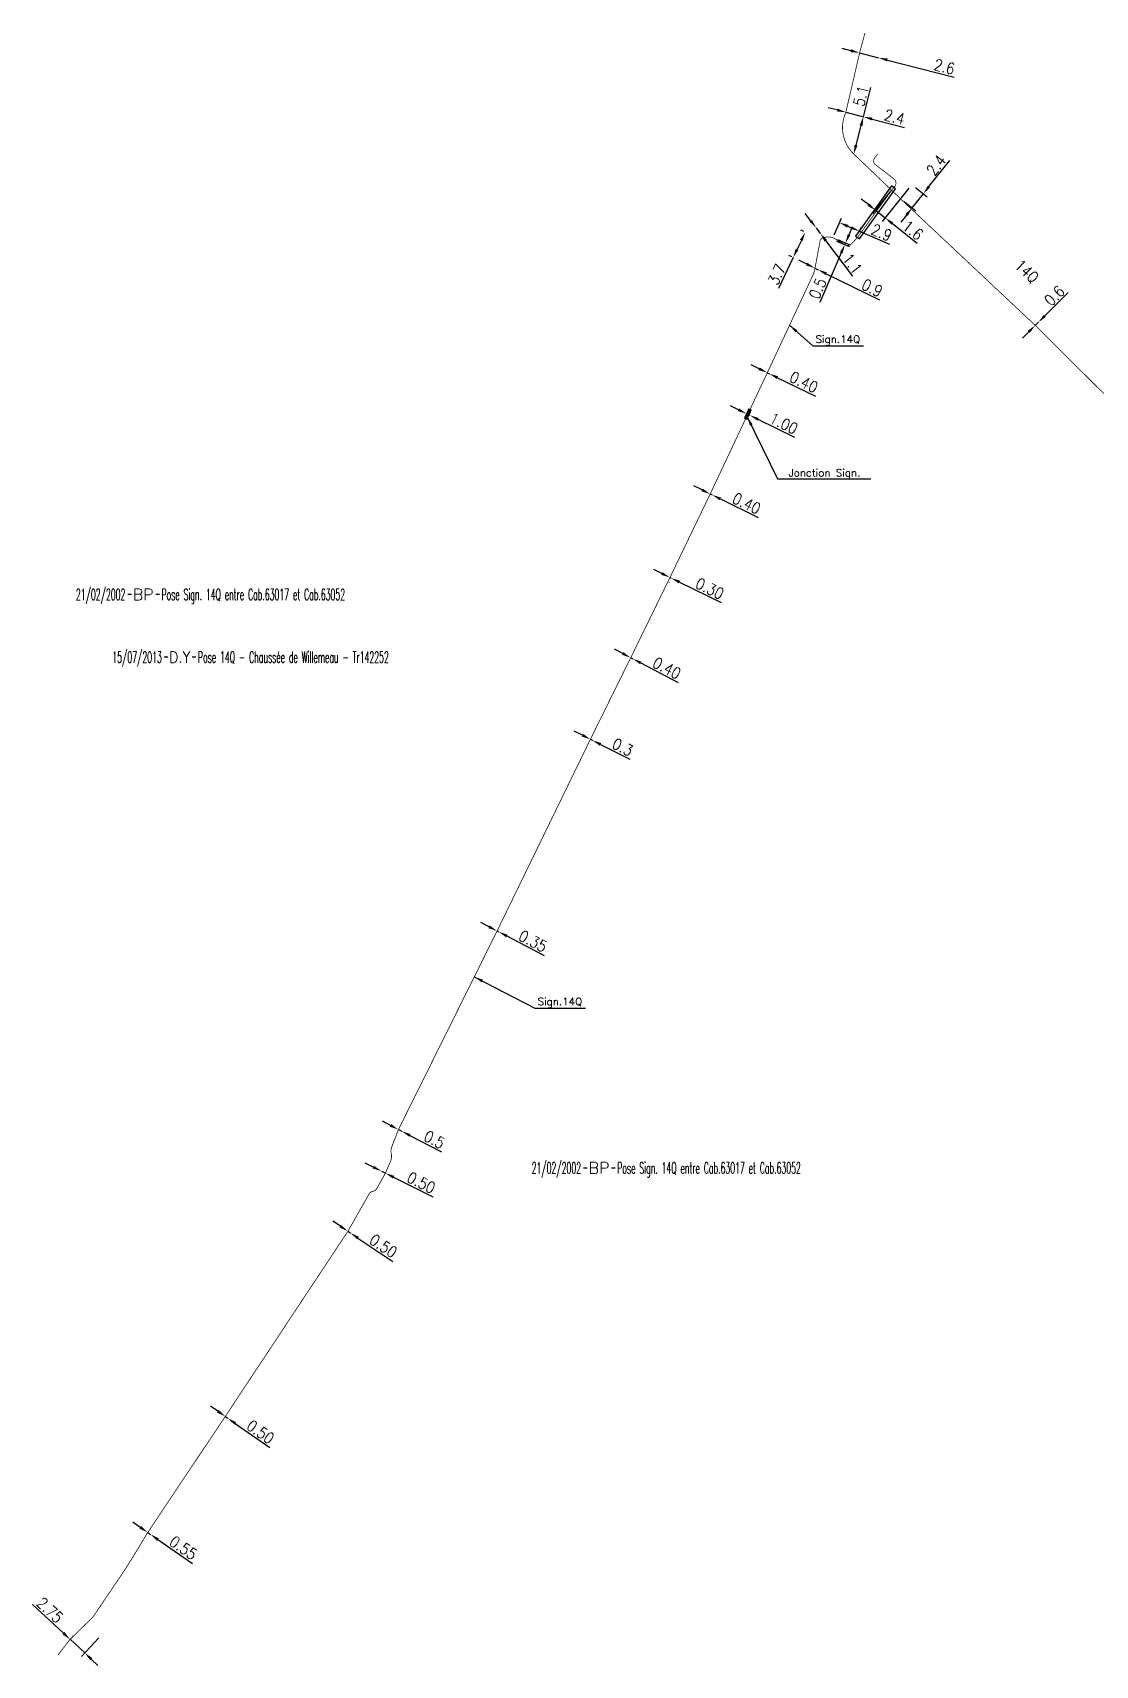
# Model space of a CAD drawing. Header units: millimetres. Extents: x 79997 to 81000, y 143376 to 144000.
# Drawn here: x 79996.6 to 80137.5, y 143376.2 to 143592.6 of the extents above; entities that cross this region are included whole.
import ezdxf
from ezdxf.enums import TextEntityAlignment as Align

# ---------------------------------------------------------------- set-up
doc = ezdxf.new("R2010")
doc.units = ezdxf.units.MM
doc.header["$PDMODE"] = 34
doc.linetypes.add('S_SIGNAL', pattern=[10, 4, -1.5, 0, -1.5, 0, -1.5, 0, -1.5])
doc.linetypes.add('S_ST', pattern=[14, 8, -1.5, 0, -1.5, 0, -1.5, 0, -1.5])
doc.layers.get('0').update_dxf_attribs({"linetype": 'CONTINUOUS'})
doc.layers.get('DEFPOINTS').update_dxf_attribs({"linetype": 'CONTINUOUS'})
doc.layers.add('S_100', color=5, linetype='S_SIGNAL')
doc.layers.add('S_400', color=7, linetype='CONTINUOUS')
doc.styles.get("Standard").update_dxf_attribs({"font": 'romans.shx', "width": 0.85})
doc.dimstyles.get("Standard").update_dxf_attribs({"dimtxt": 1.5, "dimasz": 1.2, "dimexe": 0.625, "dimexo": 0.625, "dimgap": 0.25, "dimtad": 1, "dimdec": 1, "dimzin": 0, "dimdsep": 46, "dimtxsty": 'Standard', "dimcen": -0.5, "dimadec": 0, "dimazin": 0, "dimtfac": 1, "dimtdec": 1, "dimtmove": 0, "dimatfit": 3, "dimfxl": 0, "dimtolj": 1, "dimtzin": 0, "dimarcsym": 0})

# ---------------------------------------------------------------- blocks, each defined once
blk = doc.blocks.new('GIS_MODF')
at = {"color": 0, "linetype": 'Continuous', "flags": 128}
for points in [[(-2.18, -0.01), (-1.68, -0.01)], [(1.52, -0.01), (2.02, -0.01)]]:
    blk.add_lwpolyline(points, dxfattribs=at)
at = {"color": 0, "linetype": 'Continuous', "width": 0.5}
blk.add_attdef('DATE', text='', height=1.5, dxfattribs=at).set_placement((-2.5, -0.8), align=Align.RIGHT)
at = {"color": 0, "linetype": 'Continuous', "width": 1.771291}
blk.add_attdef('USER', text='', height=1.5, dxfattribs=at).set_placement((-1.51, -0.8), (1.28, -0.8), align=Align.FIT)
at = {"color": 0, "linetype": 'Continuous', "width": 0.5}
blk.add_attdef('DESC', (2.29, -0.8), '', height=1.5, dxfattribs=at)
blk = doc.blocks.new('*D15')
at = {"layer": 'DEFPOINTS', "color": 0, "linetype": 'Continuous', "transparency": 16777216}
for p in [(80091.25, 143542.07), (80091.69, 143541.86), (80091.69, 143541.86)]:
    blk.add_point(p, dxfattribs=at)
at = {"layer": 'S_100', "color": 0, "linetype": 'Continuous', "lineweight": -2, "transparency": 16777216}
for p, q in [((80090.17, 143542.6), (80089.1, 143543.13)), ((80091.25, 143542.07), (80091.69, 143541.86)), ((80092.76, 143541.33), (80097.62, 143538.96))]:
    blk.add_line(p, q, dxfattribs=at)
at = {"layer": 'S_100', "color": 0, "linetype": 'Continuous', "transparency": 16777216}
for points in [[(80090.26, 143542.78), (80090.09, 143542.42), (80091.25, 143542.07)], [(80092.85, 143541.51), (80092.68, 143541.15), (80091.69, 143541.86)]]:
    blk.add_solid(points, dxfattribs=at)
at = {"layer": 'S_100', "color": 0, "linetype": 'Continuous', "transparency": 16777216, "insert": (80096.17, 143540.78), "char_height": 1.5, "attachment_point": 5, "rotation": 333.9266}
blk.add_mtext('\\A1;1.00', dxfattribs=at)
blk = doc.blocks.new('J')
at = {"color": 0}
blk.add_solid([(-1.5, 0.5), (1.5, 0.5), (-1.5, -0.5), (1.5, -0.5)], dxfattribs=at)
blk = doc.blocks.new('*D16')
at = {"layer": 'DEFPOINTS', "color": 0, "linetype": 'Continuous', "transparency": 16777216}
for p in [(80058.18, 143473.52), (80058.41, 143473.4), (80058.41, 143473.4)]:
    blk.add_point(p, dxfattribs=at)
at = {"layer": 'S_100', "color": 0, "linetype": 'Continuous', "lineweight": -2, "transparency": 16777216}
for p, q in [((80057.12, 143474.07), (80056.05, 143474.62)), ((80058.18, 143473.52), (80058.41, 143473.4)), ((80059.47, 143472.85), (80064.43, 143470.27))]:
    blk.add_line(p, q, dxfattribs=at)
at = {"layer": 'S_100', "color": 0, "linetype": 'Continuous', "transparency": 16777216}
for points in [[(80057.21, 143474.25), (80057.03, 143473.89), (80058.18, 143473.52)], [(80059.56, 143473.03), (80059.38, 143472.67), (80058.41, 143473.4)]]:
    blk.add_solid(points, dxfattribs=at)
at = {"layer": 'S_100', "color": 0, "linetype": 'Continuous', "transparency": 16777216, "insert": (80062.94, 143472.17), "char_height": 1.5, "attachment_point": 5, "rotation": 332.5487}
blk.add_mtext('\\A1;0.35', dxfattribs=at)
blk = doc.blocks.new('*D17')
at = {"layer": 'DEFPOINTS', "color": 0, "linetype": 'Continuous', "transparency": 16777216}
for p in [(80001.54, 143379.58), (80001.59, 143379.63), (80005.81, 143380.26)]:
    blk.add_point(p, dxfattribs=at)
at = {"layer": 'S_100', "color": 0, "linetype": 'Continuous', "lineweight": -2, "transparency": 16777216}
for p, q in [((80000.72, 143380.45), (79996.63, 143384.26)), ((80003.53, 143377.82), (80001.59, 143379.63)), ((80001.97, 143380.03), (80002.02, 143380.09)), ((80005.39, 143379.81), (80003.11, 143377.36)), ((80004.41, 143377), (80005.29, 143376.18))]:
    blk.add_line(p, q, dxfattribs=at)
at = {"layer": 'S_100', "color": 0, "linetype": 'Continuous', "transparency": 16777216}
for points in [[(80000.85, 143380.6), (80000.58, 143380.3), (80001.59, 143379.63)], [(80004.55, 143377.15), (80004.27, 143376.85), (80003.53, 143377.82)]]:
    blk.add_solid(points, dxfattribs=at)
at = {"layer": 'S_100', "color": 0, "linetype": 'Continuous', "transparency": 16777216, "insert": (79998.92, 143383.5), "char_height": 1.5, "attachment_point": 5, "rotation": 316.9418}
blk.add_mtext('\\A1;2.75', dxfattribs=at)
blk = doc.blocks.new('*D18')
at = {"layer": 'DEFPOINTS', "color": 0, "linetype": 'Continuous', "transparency": 16777216}
for p in [(80011.88, 143393.78), (80012.25, 143393.54), (80012.25, 143393.53)]:
    blk.add_point(p, dxfattribs=at)
at = {"layer": 'S_100', "color": 0, "linetype": 'Continuous', "lineweight": -2, "transparency": 16777216}
for p, q in [((80010.89, 143394.47), (80009.91, 143395.15)), ((80012.23, 143394.3), (80012.24, 143394.31)), ((80011.88, 143393.79), (80012.25, 143393.54)), ((80012.6, 143394.04), (80012.61, 143394.05)), ((80013.24, 143392.85), (80017.84, 143389.68))]:
    blk.add_line(p, q, dxfattribs=at)
at = {"layer": 'S_100', "color": 0, "linetype": 'Continuous', "transparency": 16777216}
for points in [[(80011.01, 143394.64), (80010.78, 143394.31), (80011.88, 143393.79)], [(80013.35, 143393.02), (80013.13, 143392.69), (80012.25, 143393.54)]]:
    blk.add_solid(points, dxfattribs=at)
at = {"layer": 'S_100', "color": 0, "linetype": 'Continuous', "transparency": 16777216, "insert": (80016.6, 143391.75), "char_height": 1.5, "attachment_point": 5, "rotation": 325.4093}
blk.add_mtext('\\A1;0.55', dxfattribs=at)
blk = doc.blocks.new('*D19')
at = {"layer": 'DEFPOINTS', "color": 0, "linetype": 'Continuous', "transparency": 16777216}
for p in [(80022.16, 143409.17), (80022.49, 143408.94), (80022.49, 143408.94)]:
    blk.add_point(p, dxfattribs=at)
at = {"layer": 'S_100', "color": 0, "linetype": 'Continuous', "lineweight": -2, "transparency": 16777216}
for p, q in [((80021.18, 143409.85), (80020.2, 143410.54)), ((80022.16, 143409.17), (80022.49, 143408.94)), ((80023.47, 143408.25), (80028.05, 143405.05))]:
    blk.add_line(p, q, dxfattribs=at)
at = {"layer": 'S_100', "color": 0, "linetype": 'Continuous', "transparency": 16777216}
for points in [[(80021.29, 143410.02), (80021.06, 143409.69), (80022.16, 143409.17)], [(80023.59, 143408.41), (80023.36, 143408.09), (80022.49, 143408.94)]]:
    blk.add_solid(points, dxfattribs=at)
at = {"layer": 'S_100', "color": 0, "linetype": 'Continuous', "transparency": 16777216, "insert": (80026.83, 143407.12), "char_height": 1.5, "attachment_point": 5, "rotation": 325.0208}
blk.add_mtext('\\A1;0.50', dxfattribs=at)
blk = doc.blocks.new('*D20')
at = {"layer": 'DEFPOINTS', "color": 0, "linetype": 'Continuous', "transparency": 16777216}
for p in [(80038.42, 143433.71), (80038.75, 143433.49), (80038.75, 143433.49)]:
    blk.add_point(p, dxfattribs=at)
at = {"layer": 'S_100', "color": 0, "linetype": 'Continuous', "lineweight": -2, "transparency": 16777216}
for p, q in [((80037.42, 143434.38), (80036.42, 143435.04)), ((80038.42, 143433.71), (80038.75, 143433.49)), ((80038.4, 143432.97), (80038.4, 143432.97)), ((80039.75, 143432.82), (80044.39, 143429.72))]:
    blk.add_line(p, q, dxfattribs=at)
at = {"layer": 'S_100', "color": 0, "linetype": 'Continuous', "transparency": 16777216}
for points in [[(80037.53, 143434.54), (80037.31, 143434.21), (80038.42, 143433.71)], [(80039.86, 143432.99), (80039.64, 143432.65), (80038.75, 143433.49)]]:
    blk.add_solid(points, dxfattribs=at)
at = {"layer": 'S_100', "color": 0, "linetype": 'Continuous', "transparency": 16777216, "insert": (80043.12, 143431.77), "char_height": 1.5, "attachment_point": 5, "rotation": 326.2703}
blk.add_mtext('\\A1;0.50', dxfattribs=at)
blk = doc.blocks.new('*D21')
at = {"layer": 'DEFPOINTS', "color": 0, "linetype": 'Continuous', "transparency": 16777216}
for p in [(80042.85, 143441.69), (80042.85, 143441.69), (80043.39, 143441.42)]:
    blk.add_point(p, dxfattribs=at)
at = {"layer": 'S_100', "color": 0, "linetype": 'Continuous', "lineweight": -2, "transparency": 16777216}
for p, q in [((80041.78, 143442.22), (80040.7, 143442.76)), ((80042.85, 143441.69), (80043.39, 143441.42)), ((80044.46, 143440.88), (80049.66, 143438.29))]:
    blk.add_line(p, q, dxfattribs=at)
at = {"layer": 'S_100', "color": 0, "linetype": 'Continuous', "transparency": 16777216}
for points in [[(80041.87, 143442.4), (80041.69, 143442.04), (80042.85, 143441.69)], [(80044.55, 143441.06), (80044.37, 143440.7), (80043.39, 143441.42)]]:
    blk.add_solid(points, dxfattribs=at)
at = {"layer": 'S_100', "color": 0, "linetype": 'Continuous', "transparency": 16777216, "insert": (80048.14, 143440.16), "char_height": 1.5, "attachment_point": 5, "rotation": 333.4928}
blk.add_mtext('\\A1;0.50', dxfattribs=at)
blk = doc.blocks.new('*D22')
at = {"layer": 'DEFPOINTS', "color": 0, "linetype": 'Continuous', "transparency": 16777216}
for p in [(80045.12, 143447.19), (80045.56, 143446.97), (80045.56, 143446.97)]:
    blk.add_point(p, dxfattribs=at)
at = {"layer": 'S_100', "color": 0, "linetype": 'Continuous', "lineweight": -2, "transparency": 16777216}
for p, q in [((80044.06, 143447.75), (80042.99, 143448.3)), ((80045.12, 143447.19), (80045.56, 143446.97)), ((80046.63, 143446.41), (80050.82, 143444.24))]:
    blk.add_line(p, q, dxfattribs=at)
at = {"layer": 'S_100', "color": 0, "linetype": 'Continuous', "transparency": 16777216}
for points in [[(80044.15, 143447.92), (80043.97, 143447.57), (80045.12, 143447.19)], [(80046.72, 143446.59), (80046.54, 143446.24), (80045.56, 143446.97)]]:
    blk.add_solid(points, dxfattribs=at)
at = {"layer": 'S_100', "color": 0, "linetype": 'Continuous', "transparency": 16777216, "insert": (80049.87, 143445.86), "char_height": 1.5, "attachment_point": 5, "rotation": 332.5761}
blk.add_mtext('\\A1;0.5', dxfattribs=at)
blk = doc.blocks.new('*D23')
at = {"layer": 'DEFPOINTS', "color": 0, "linetype": 'Continuous', "transparency": 16777216}
for p in [(80070.56, 143498.92), (80070.82, 143498.79), (80070.82, 143498.79)]:
    blk.add_point(p, dxfattribs=at)
at = {"layer": 'S_100', "color": 0, "linetype": 'Continuous', "lineweight": -2, "transparency": 16777216}
for p, q in [((80069.49, 143499.46), (80068.42, 143500.01)), ((80070.28, 143498.36), (80070.28, 143498.36)), ((80070.54, 143498.23), (80070.54, 143498.23)), ((80070.56, 143498.92), (80070.82, 143498.79)), ((80071.89, 143498.24), (80075.79, 143496.27))]:
    blk.add_line(p, q, dxfattribs=at)
at = {"layer": 'S_100', "color": 0, "linetype": 'Continuous', "transparency": 16777216}
for points in [[(80069.58, 143499.64), (80069.4, 143499.28), (80070.56, 143498.92)], [(80071.99, 143498.42), (80071.8, 143498.06), (80070.82, 143498.79)]]:
    blk.add_solid(points, dxfattribs=at)
at = {"layer": 'S_100', "color": 0, "linetype": 'Continuous', "transparency": 16777216, "insert": (80074.83, 143497.88), "char_height": 1.5, "attachment_point": 5, "rotation": 333.1226}
blk.add_mtext('\\A1;0.3', dxfattribs=at)
blk = doc.blocks.new('*D24')
at = {"layer": 'DEFPOINTS', "color": 0, "linetype": 'Continuous', "transparency": 16777216}
for p in [(80075.89, 143509.74), (80076.16, 143509.6), (80076.16, 143509.6)]:
    blk.add_point(p, dxfattribs=at)
at = {"layer": 'S_100', "color": 0, "linetype": 'Continuous', "lineweight": -2, "transparency": 16777216}
for p, q in [((80074.83, 143510.3), (80073.76, 143510.85)), ((80075.89, 143509.74), (80076.16, 143509.6)), ((80077.22, 143509.04), (80082.17, 143506.45))]:
    blk.add_line(p, q, dxfattribs=at)
at = {"layer": 'S_100', "color": 0, "linetype": 'Continuous', "transparency": 16777216}
for points in [[(80074.92, 143510.47), (80074.73, 143510.12), (80075.89, 143509.74)], [(80077.31, 143509.22), (80077.13, 143508.87), (80076.16, 143509.6)]]:
    blk.add_solid(points, dxfattribs=at)
at = {"layer": 'S_100', "color": 0, "linetype": 'Continuous', "transparency": 16777216, "insert": (80080.69, 143508.35), "char_height": 1.5, "attachment_point": 5, "rotation": 332.3292}
blk.add_mtext('\\A1;0.40', dxfattribs=at)
blk = doc.blocks.new('*D25')
at = {"layer": 'DEFPOINTS', "color": 0, "linetype": 'Continuous', "transparency": 16777216}
for p in [(80081.1, 143520.37), (80081.27, 143520.29), (80081.27, 143520.29)]:
    blk.add_point(p, dxfattribs=at)
at = {"layer": 'S_100', "color": 0, "linetype": 'Continuous', "lineweight": -2, "transparency": 16777216}
for p, q in [((80080.02, 143520.9), (80078.94, 143521.43)), ((80080.82, 143519.81), (80080.82, 143519.81)), ((80081.09, 143520.37), (80081.27, 143520.29)), ((80082.35, 143519.76), (80087.9, 143517.03)), ((80081, 143519.73), (80081, 143519.72))]:
    blk.add_line(p, q, dxfattribs=at)
at = {"layer": 'S_100', "color": 0, "linetype": 'Continuous', "transparency": 16777216}
for points in [[(80080.11, 143521.08), (80079.93, 143520.72), (80081.09, 143520.37)], [(80082.44, 143519.94), (80082.26, 143519.58), (80081.27, 143520.29)]]:
    blk.add_solid(points, dxfattribs=at)
at = {"layer": 'S_100', "color": 0, "linetype": 'Continuous', "transparency": 16777216, "insert": (80086.37, 143518.9), "char_height": 1.5, "attachment_point": 5, "rotation": 333.8691}
blk.add_mtext('\\A1;0.30', dxfattribs=at)
blk = doc.blocks.new('*D26')
at = {"layer": 'DEFPOINTS', "color": 0, "linetype": 'Continuous', "transparency": 16777216}
for p in [(80086.43, 143531.44), (80086.7, 143531.31), (80086.7, 143531.31)]:
    blk.add_point(p, dxfattribs=at)
at = {"layer": 'S_100', "color": 0, "linetype": 'Continuous', "lineweight": -2, "transparency": 16777216}
for p, q in [((80085.35, 143531.97), (80084.28, 143532.5)), ((80086.16, 143530.88), (80086.16, 143530.88)), ((80086.43, 143531.44), (80086.7, 143531.31)), ((80086.43, 143530.75), (80086.43, 143530.75)), ((80087.78, 143530.78), (80092.79, 143528.32))]:
    blk.add_line(p, q, dxfattribs=at)
at = {"layer": 'S_100', "color": 0, "linetype": 'Continuous', "transparency": 16777216}
for points in [[(80085.44, 143532.15), (80085.27, 143531.79), (80086.43, 143531.44)], [(80087.87, 143530.96), (80087.69, 143530.6), (80086.7, 143531.31)]]:
    blk.add_solid(points, dxfattribs=at)
at = {"layer": 'S_100', "color": 0, "linetype": 'Continuous', "transparency": 16777216, "insert": (80091.26, 143530.18), "char_height": 1.5, "attachment_point": 5, "rotation": 333.8691}
blk.add_mtext('\\A1;0.40', dxfattribs=at)
blk = doc.blocks.new('*D27')
at = {"layer": 'DEFPOINTS', "color": 0, "linetype": 'Continuous', "transparency": 16777216}
for p in [(80094, 143547.51), (80094.27, 143547.38), (80094.27, 143547.38)]:
    blk.add_point(p, dxfattribs=at)
at = {"layer": 'S_100', "color": 0, "linetype": 'Continuous', "lineweight": -2, "transparency": 16777216}
for p, q in [((80092.92, 143548.03), (80091.84, 143548.56)), ((80094, 143547.51), (80094.27, 143547.38)), ((80095.35, 143546.85), (80100.37, 143544.41))]:
    blk.add_line(p, q, dxfattribs=at)
at = {"layer": 'S_100', "color": 0, "linetype": 'Continuous', "transparency": 16777216}
for points in [[(80093.01, 143548.21), (80092.83, 143547.85), (80094, 143547.51)], [(80095.44, 143547.03), (80095.26, 143546.67), (80094.27, 143547.38)]]:
    blk.add_solid(points, dxfattribs=at)
at = {"layer": 'S_100', "color": 0, "linetype": 'Continuous', "transparency": 16777216, "insert": (80098.84, 143546.26), "char_height": 1.5, "attachment_point": 5, "rotation": 334.048}
blk.add_mtext('\\A1;0.40', dxfattribs=at)
blk = doc.blocks.new('*D28')
at = {"layer": 'DEFPOINTS', "color": 0, "linetype": 'Continuous', "transparency": 16777216}
for p in [(80102.62, 143565.2), (80102.7, 143565.4), (80104.27, 143564.49)]:
    blk.add_point(p, dxfattribs=at)
at = {"layer": 'S_100', "color": 0, "linetype": 'Continuous', "lineweight": -2, "transparency": 16777216}
for p, q in [((80104.83, 143565.79), (80105.3, 143566.9)), ((80103.79, 143563.39), (80100.97, 143556.81)), ((80103.19, 143564.95), (80104.84, 143564.24)), ((80103.28, 143565.15), (80104.93, 143564.44)), ((80104.36, 143564.69), (80104.27, 143564.49))]:
    blk.add_line(p, q, dxfattribs=at)
at = {"layer": 'S_100', "color": 0, "linetype": 'Continuous', "transparency": 16777216}
for points in [[(80104.65, 143565.87), (80105.01, 143565.72), (80104.36, 143564.69)], [(80103.61, 143563.46), (80103.98, 143563.31), (80104.27, 143564.49)]]:
    blk.add_solid(points, dxfattribs=at)
at = {"layer": 'S_100', "color": 0, "linetype": 'Continuous', "transparency": 16777216, "insert": (80100.67, 143558.67), "char_height": 1.5, "attachment_point": 5, "rotation": 66.7193}
blk.add_mtext('\\A1;0.5', dxfattribs=at)
blk = doc.blocks.new('*D29')
at = {"layer": 'DEFPOINTS', "color": 0, "linetype": 'Continuous', "transparency": 16777216}
for p in [(80100.46, 143566.71), (80100.46, 143566.71), (80101.01, 143565.98)]:
    blk.add_point(p, dxfattribs=at)
at = {"layer": 'S_100', "color": 0, "linetype": 'Continuous', "lineweight": -2, "transparency": 16777216}
for p, q in [((80099.74, 143567.67), (80099.01, 143568.63)), ((80100.46, 143566.71), (80101.01, 143565.98)), ((80101.73, 143565.02), (80105.29, 143560.31))]:
    blk.add_line(p, q, dxfattribs=at)
at = {"layer": 'S_100', "color": 0, "linetype": 'Continuous', "transparency": 16777216}
for points in [[(80099.9, 143567.79), (80099.58, 143567.55), (80100.46, 143566.71)], [(80101.89, 143565.14), (80101.57, 143564.9), (80101.01, 143565.98)]]:
    blk.add_solid(points, dxfattribs=at)
at = {"layer": 'S_100', "color": 0, "linetype": 'Continuous', "transparency": 16777216, "insert": (80105.29, 143561.96), "char_height": 1.5, "attachment_point": 5, "rotation": 306.9993}
blk.add_mtext('\\A1;1.1', dxfattribs=at)
blk = doc.blocks.new('*D30')
at = {"layer": 'DEFPOINTS', "color": 0, "linetype": 'Continuous', "transparency": 16777216}
for p in [(80100.31, 143561.37), (80100.73, 143561.16), (80100.73, 143561.16)]:
    blk.add_point(p, dxfattribs=at)
at = {"layer": 'S_100', "color": 0, "linetype": 'Continuous', "lineweight": -2, "transparency": 16777216}
for p, q in [((80099.24, 143561.9), (80098.16, 143562.43)), ((80100.31, 143561.37), (80100.73, 143561.16)), ((80100.59, 143561.93), (80100.59, 143561.93)), ((80101, 143561.72), (80101, 143561.72)), ((80101.8, 143560.63), (80108.85, 143557.15))]:
    blk.add_line(p, q, dxfattribs=at)
at = {"layer": 'S_100', "color": 0, "linetype": 'Continuous', "transparency": 16777216}
for points in [[(80099.32, 143562.08), (80099.15, 143561.72), (80100.31, 143561.37)], [(80101.89, 143560.81), (80101.71, 143560.45), (80100.73, 143561.16)]]:
    blk.add_solid(points, dxfattribs=at)
at = {"layer": 'S_100', "color": 0, "linetype": 'Continuous', "transparency": 16777216, "insert": (80107.9, 143558.74), "char_height": 1.5, "attachment_point": 5, "rotation": 333.7152}
blk.add_mtext('\\A1;0.9', dxfattribs=at)
blk = doc.blocks.new('*D31')
at = {"layer": 'DEFPOINTS', "color": 0, "linetype": 'Continuous', "transparency": 16777216}
for p in [(80099.02, 143566.13), (80099.42, 143565.94), (80097.83, 143562.6)]:
    blk.add_point(p, dxfattribs=at)
at = {"layer": 'S_100', "color": 0, "linetype": 'Continuous', "lineweight": -2, "transparency": 16777216}
for p, q in [((80098.85, 143566.21), (80098.45, 143566.4)), ((80097.27, 143562.86), (80096.87, 143563.05)), ((80098.51, 143565.04), (80097.95, 143563.87)), ((80097.44, 143562.78), (80095.49, 143558.67))]:
    blk.add_line(p, q, dxfattribs=at)
at = {"layer": 'S_100', "color": 0, "linetype": 'Continuous', "transparency": 16777216}
for points in [[(80098.33, 143565.13), (80098.69, 143564.96), (80099.02, 143566.13)], [(80097.77, 143563.96), (80098.13, 143563.78), (80097.44, 143562.78)]]:
    blk.add_solid(points, dxfattribs=at)
at = {"layer": 'S_100', "color": 0, "linetype": 'Continuous', "transparency": 16777216, "insert": (80095.26, 143560.53), "char_height": 1.5, "attachment_point": 5, "rotation": 64.6631}
blk.add_mtext('\\A1;3.7', dxfattribs=at)
blk = doc.blocks.new('*D76')
at = {"layer": 'DEFPOINTS', "color": 0, "linetype": 'Continuous', "transparency": 16777216}
for p in [(80102.62, 143565.2), (80105.94, 143565.59), (80106.23, 143566.26)]:
    blk.add_point(p, dxfattribs=at)
at = {"layer": 'S_400', "color": 0, "linetype": 'Continuous', "lineweight": -2, "transparency": 16777216}
for p, q in [((80102.86, 143565.77), (80103.81, 143567.97)), ((80104.66, 143566.93), (80105.12, 143566.73)), ((80106.19, 143566.17), (80106.47, 143566.83)), ((80106.23, 143566.26), (80110.19, 143564.56))]:
    blk.add_line(p, q, dxfattribs=at)
at = {"layer": 'S_400', "color": 0, "linetype": 'Continuous', "transparency": 16777216}
for points in [[(80104.74, 143567.11), (80104.58, 143566.74), (80103.56, 143567.4)], [(80105.2, 143566.91), (80105.04, 143566.55), (80106.23, 143566.26)]]:
    blk.add_solid(points, dxfattribs=at)
at = {"layer": 'S_400', "color": 0, "linetype": 'Continuous', "transparency": 16777216, "insert": (80109.15, 143566.09), "char_height": 1.5, "attachment_point": 5, "rotation": 336.8115}
blk.add_mtext('\\A1;2.9', dxfattribs=at)
blk = doc.blocks.new('*D77')
at = {"layer": 'DEFPOINTS', "color": 0, "linetype": 'Continuous', "transparency": 16777216}
for p in [(80110.74, 143572.09), (80113.13, 143572.46), (80108.34, 143569.04)]:
    blk.add_point(p, dxfattribs=at)
at = {"layer": 'S_400', "color": 0, "linetype": 'Continuous', "lineweight": -2, "transparency": 16777216}
for p, q in [((80112.74, 143571.97), (80109.24, 143567.53)), ((80107.39, 143569.78), (80106.45, 143570.52)), ((80110.36, 143571.6), (80107.95, 143568.55)), ((80108.34, 143569.04), (80109.63, 143568.02)), ((80110.57, 143567.28), (80113.86, 143564.68))]:
    blk.add_line(p, q, dxfattribs=at)
at = {"layer": 'S_400', "color": 0, "linetype": 'Continuous', "transparency": 16777216}
for points in [[(80107.52, 143569.94), (80107.27, 143569.62), (80108.34, 143569.04)], [(80110.69, 143567.43), (80110.44, 143567.12), (80109.63, 143568.02)]]:
    blk.add_solid(points, dxfattribs=at)
at = {"layer": 'S_400', "color": 0, "linetype": 'Continuous', "transparency": 16777216, "insert": (80113.3, 143566.39), "char_height": 1.5, "attachment_point": 5, "rotation": 321.7396}
blk.add_mtext('\\A1;1.6', dxfattribs=at)
blk = doc.blocks.new('*D119')
at = {"layer": 'DEFPOINTS', "color": 0, "linetype": 'Continuous', "transparency": 16777216}
for p in [(80106.23, 143589.9), (80108.75, 143589.25), (80108.75, 143589.25)]:
    blk.add_point(p, dxfattribs=at)
at = {"layer": 'S_100', "color": 0, "linetype": 'Continuous', "lineweight": -2, "transparency": 16777216}
for p, q in [((80105.07, 143590.19), (80103.9, 143590.49)), ((80106.23, 143589.9), (80108.75, 143589.25)), ((80109.91, 143588.95), (80118.76, 143586.69))]:
    blk.add_line(p, q, dxfattribs=at)
at = {"layer": 'S_100', "color": 0, "linetype": 'Continuous', "transparency": 16777216}
for points in [[(80105.12, 143590.39), (80105.02, 143590), (80106.23, 143589.9)], [(80109.96, 143589.15), (80109.86, 143588.76), (80108.75, 143589.25)]]:
    blk.add_solid(points, dxfattribs=at)
at = {"layer": 'S_100', "color": 0, "linetype": 'Continuous', "transparency": 16777216, "insert": (80117.47, 143588.06), "char_height": 1.5, "attachment_point": 5, "rotation": 345.6633}
blk.add_mtext('\\A1;2.6', dxfattribs=at)
blk = doc.blocks.new('*D120')
at = {"layer": 'DEFPOINTS', "color": 0, "linetype": 'Continuous', "transparency": 16777216}
for p in [(80104.41, 143582.03), (80106.73, 143581.43), (80106.73, 143581.43)]:
    blk.add_point(p, dxfattribs=at)
at = {"layer": 'S_100', "color": 0, "linetype": 'Continuous', "lineweight": -2, "transparency": 16777216}
for p, q in [((80103.25, 143582.33), (80102.08, 143582.63)), ((80104.25, 143581.42), (80104.25, 143581.42)), ((80104.41, 143582.03), (80106.73, 143581.43)), ((80106.58, 143580.83), (80106.58, 143580.83)), ((80107.89, 143581.13), (80112.18, 143580.02))]:
    blk.add_line(p, q, dxfattribs=at)
at = {"layer": 'S_100', "color": 0, "linetype": 'Continuous', "transparency": 16777216}
for points in [[(80103.3, 143582.52), (80103.2, 143582.14), (80104.41, 143582.03)], [(80107.94, 143581.32), (80107.84, 143580.94), (80106.73, 143581.43)]]:
    blk.add_solid(points, dxfattribs=at)
at = {"layer": 'S_100', "color": 0, "linetype": 'Continuous', "transparency": 16777216, "insert": (80110.87, 143581.4), "char_height": 1.5, "attachment_point": 5, "rotation": 345.5335}
blk.add_mtext('\\A1;2.4', dxfattribs=at)
blk = doc.blocks.new('*D121')
at = {"layer": 'DEFPOINTS', "color": 0, "linetype": 'Continuous', "transparency": 16777216}
for p in [(80106.73, 143581.43), (80106.73, 143581.43), (80105.46, 143576.49)]:
    blk.add_point(p, dxfattribs=at)
at = {"layer": 'S_100', "color": 0, "linetype": 'Continuous', "lineweight": -2, "transparency": 16777216}
for p, q in [((80106.73, 143581.43), (80107.73, 143585.31)), ((80107.34, 143581.27), (80107.34, 143581.27)), ((80105.76, 143577.65), (80106.43, 143580.27)), ((80106.06, 143576.34), (80106.06, 143576.34))]:
    blk.add_line(p, q, dxfattribs=at)
at = {"layer": 'S_100', "color": 0, "linetype": 'Continuous', "transparency": 16777216}
for points in [[(80106.24, 143580.32), (80106.63, 143580.22), (80106.73, 143581.43)], [(80105.56, 143577.7), (80105.95, 143577.6), (80105.46, 143576.49)]]:
    blk.add_solid(points, dxfattribs=at)
at = {"layer": 'S_100', "color": 0, "linetype": 'Continuous', "transparency": 16777216, "insert": (80106.41, 143584.2), "char_height": 1.5, "attachment_point": 5, "rotation": 75.5335}
blk.add_mtext('\\A1;5.1', dxfattribs=at)
blk = doc.blocks.new('*D122')
at = {"layer": 'DEFPOINTS', "color": 0, "linetype": 'Continuous', "transparency": 16777216}
for p in [(80113.13, 143572.46), (80111.64, 143570.57), (80114.68, 143571.23)]:
    blk.add_point(p, dxfattribs=at)
at = {"layer": 'S_100', "color": 0, "linetype": 'Continuous', "lineweight": -2, "transparency": 16777216}
for p, q in [((80115.42, 143572.17), (80118.17, 143575.65)), ((80113.62, 143572.07), (80115.17, 143570.84)), ((80112.13, 143570.19), (80113.68, 143568.96)), ((80113.19, 143569.35), (80114.68, 143571.23)), ((80112.45, 143568.41), (80111.71, 143567.46))]:
    blk.add_line(p, q, dxfattribs=at)
at = {"layer": 'S_100', "color": 0, "linetype": 'Continuous', "transparency": 16777216}
for points in [[(80115.27, 143572.3), (80115.58, 143572.05), (80114.68, 143571.23)], [(80112.29, 143568.53), (80112.61, 143568.28), (80113.19, 143569.35)]]:
    blk.add_solid(points, dxfattribs=at)
at = {"layer": 'S_100', "color": 0, "linetype": 'Continuous', "transparency": 16777216, "insert": (80116.38, 143575), "char_height": 1.5, "attachment_point": 5, "rotation": 51.7396}
blk.add_mtext('\\A1;2.4', dxfattribs=at)
blk = doc.blocks.new('*D123')
at = {"layer": 'DEFPOINTS', "color": 0, "linetype": 'Continuous', "transparency": 16777216}
for p in [(80129.51, 143553.78), (80129.93, 143554.2), (80129.93, 143554.2)]:
    blk.add_point(p, dxfattribs=at)
at = {"layer": 'S_100', "color": 0, "linetype": 'Continuous', "lineweight": -2, "transparency": 16777216}
for p, q in [((80130.78, 143555.04), (80133.89, 143558.12)), ((80128.65, 143552.93), (80127.8, 143552.09)), ((80129.51, 143553.78), (80129.93, 143554.2))]:
    blk.add_line(p, q, dxfattribs=at)
at = {"layer": 'S_100', "color": 0, "linetype": 'Continuous', "transparency": 16777216}
for points in [[(80130.64, 143555.18), (80130.92, 143554.9), (80129.93, 143554.2)], [(80128.51, 143553.07), (80128.79, 143552.79), (80129.51, 143553.78)]]:
    blk.add_solid(points, dxfattribs=at)
at = {"layer": 'S_100', "color": 0, "linetype": 'Continuous', "transparency": 16777216, "insert": (80132.06, 143557.71), "char_height": 1.5, "attachment_point": 5, "rotation": 44.7458}
blk.add_mtext('\\A1;0.6', dxfattribs=at)

msp = doc.modelspace()

# ---------------------------------------------------------------- linework, layer by layer
at = {"layer": 'S_100', "linetype": 'S_ST', "const_width": 0.1, "flags": 128}
msp.add_lwpolyline([(80275.1, 143577.51), (80277.91, 143570.37, -0.414049), (80277.63, 143569.72), (80258.42, 143562.15), (80237.17, 143553.91), (80224.27, 143548.78), (80212.03, 143543.92), (80203.02, 143540.15), (80193.73, 143536.57), (80183.11, 143532.16), (80172.74, 143528.06), (80165.61, 143525.35), (80162.86, 143524.3, -0.210706), (80158.81, 143524.58), (80152.08, 143531.33), (80129.51, 143553.78), (80111.64, 143570.57), (80105.46, 143576.49, -0.320208), (80104.41, 143582.03), (80106.23, 143589.9), (80106.94, 143592.53)], format="xyb", dxfattribs=at)
at = {"layer": 'S_100', "linetype": 'S_ST', "const_width": 0.1}
msp.add_lwpolyline([(80000, 143377.55), (80001.55, 143379.58), (80004.6, 143382.55), (80008.81, 143388.78), (80009.89, 143390.48), (80011.88, 143393.78), (80022.16, 143409.17), (80038.42, 143433.72), (80041.24, 143438.69, -0.221077), (80041.65, 143438.98, 0.262552), (80042.35, 143439.57), (80043.39, 143441.42), (80044.07, 143443.01, 0.157661), (80044.16, 143444, -0.15063), (80044.23, 143444.9), (80045.12, 143447.21), (80058.19, 143473.52), (80070.56, 143498.93), (80075.9, 143509.74), (80081.1, 143520.37), (80086.43, 143531.44), (80094.01, 143547.52), (80100.15, 143560.66, 0.009311), (80100.37, 143561.65), (80100.97, 143564.82, -0.259113), (80101.26, 143565.33, -0.177197), (80102.71, 143565.4), (80104.32, 143564.46, 0.388567), (80105.24, 143564.67), (80105.95, 143565.43), (80110.76, 143572.08, 0.531106), (80110.72, 143573.24), (80108.33, 143575.08, -0.393755), (80108.19, 143575.91, -0.03417), (80108.65, 143576.51)], format="xyb", dxfattribs=at)
at = {"layer": 'S_400'}
msp.add_lwpolyline([(80106.22, 143565.25), (80111, 143571.9), (80110.48, 143572.28), (80105.7, 143565.62)], close=True, dxfattribs=at)

# ---------------------------------------------------------------- block references
at = {"layer": 'S_100', "xscale": 0.5, "yscale": 0.5, "zscale": 0.5, "rotation": 64.9724400034641}
msp.add_blockref('J', (80091.42, 143542.02), dxfattribs=at)
at = {"layer": 'S_100'}
ref = msp.add_blockref('GIS_MODF', (80011.42, 143518.16), dxfattribs=at)
ref.add_attrib('DATE', '21/02/2002', dxfattribs={"layer": '0', "color": 0, "linetype": 'Continuous', "height": 1.5, "width": 0.5}).set_placement((80008.92, 143517.36), align=Align.RIGHT)
ref.add_attrib('USER', 'BP', dxfattribs={"layer": '0', "color": 0, "linetype": 'Continuous', "height": 1.5, "width": 0.99919}).set_placement((80009.91, 143517.36), (80012.69, 143517.36), align=Align.FIT)
ref.add_attrib('DESC', 'Pose Sign. 14Q entre Cab.63017 et Cab.63052', (80013.71, 143517.36), dxfattribs={"layer": '0', "color": 0, "linetype": 'Continuous', "height": 1.5, "width": 0.5})
at = {"layer": 'S_100', "linetype": 'Continuous'}
ref = msp.add_blockref('GIS_MODF', (80016.25, 143509.86), dxfattribs=at)
ref.add_attrib('DATE', '15/07/2013', dxfattribs={"layer": '0', "color": 0, "linetype": 'Continuous', "height": 1.5, "width": 0.5}).set_placement((80013.75, 143509.06), align=Align.RIGHT)
ref.add_attrib('USER', 'D.Y', dxfattribs={"layer": '0', "color": 0, "linetype": 'Continuous', "height": 1.5, "width": 0.811842}).set_placement((80014.74, 143509.06), (80017.53, 143509.06), align=Align.FIT)
ref.add_attrib('DESC', 'Pose 14Q - Chaussée de Willemeau - Tr142252', (80018.54, 143509.06), dxfattribs={"layer": '0', "color": 0, "linetype": 'Continuous', "height": 1.5, "width": 0.5})
at = {"layer": 'S_100'}
ref = msp.add_blockref('GIS_MODF', (80071.82, 143442.15), dxfattribs=at)
ref.add_attrib('DATE', '21/02/2002', dxfattribs={"layer": '0', "color": 0, "linetype": 'Continuous', "height": 1.5, "width": 0.5}).set_placement((80069.32, 143441.35), align=Align.RIGHT)
ref.add_attrib('USER', 'BP', dxfattribs={"layer": '0', "color": 0, "linetype": 'Continuous', "height": 1.5, "width": 0.99919}).set_placement((80070.31, 143441.35), (80073.1, 143441.35), align=Align.FIT)
ref.add_attrib('DESC', 'Pose Sign. 14Q entre Cab.63017 et Cab.63052', (80074.11, 143441.35), dxfattribs={"layer": '0', "color": 0, "linetype": 'Continuous', "height": 1.5, "width": 0.5})

# ---------------------------------------------------------------- texts
at = {"layer": 'S_100', "linetype": 'Continuous', "width": 0.85}
msp.add_text('14Q', height=1.5, rotation=316.6741, dxfattribs=at).set_placement((80126.65, 143561.57))
at = {"layer": 'S_100', "linetype": 'Continuous'}
for s, p in [('Sign.14Q', (80103.35, 143551.81)), ('Jonction Sign.', (80101.57, 143534.1)), ('Sign.14Q', (80066.51, 143464.02))]:
    msp.add_text(s, height=1, dxfattribs=at).set_placement(p, align=Align.MIDDLE)

# ---------------------------------------------------------------- dimensions: what is measured, and where the dimension line sits
for base, p1, p2, angle, picture, middle, dimtype in [((80108.75, 143589.25), (80106.23, 143589.9), (80108.75, 143589.25), 165.6633, '*D119', (80117.22, 143587.09), 160), ((80106.73, 143581.43), (80105.46, 143576.49), (80106.73, 143581.43), 255.5335, '*D121', (80107.38, 143583.95), 160), ((80106.73, 143581.43), (80104.41, 143582.03), (80106.73, 143581.43), 165.5335, '*D120', (80110.62, 143580.43), 160), ((80114.68, 143571.23), (80111.64, 143570.57), (80113.13, 143572.46), 231.7396, '*D122', (80117.17, 143574.39), 160), ((80099.02, 143566.13), (80097.83, 143562.6), (80099.42, 143565.94), 64.6631, '*D31', (80096.17, 143560.1), 161), ((80129.93, 143554.2), (80129.51, 143553.78), (80129.93, 143554.2), 224.7458, '*D123', (80132.76, 143557), 160), ((80045.56, 143446.97), (80045.12, 143447.19), (80045.56, 143446.97), 332.5761, '*D22', (80049.41, 143444.97), 161)]:
    dim = msp.add_linear_dim(base=base, p1=p1, p2=p2, angle=angle, dimstyle='Standard', dxfattribs=at)
    dim.commit()
    dim.dimension.update_dxf_attribs({"geometry": picture, "text_midpoint": middle, "dimtype": dimtype})
for base, p1, p2, angle, text, picture, middle in [((80100.46, 143566.71), (80101.01, 143565.98), (80100.46, 143566.71), 126.9993, '1.1', '*D29', (80104.5, 143561.35)), ((80104.27, 143564.49), (80102.7, 143565.4), (80102.62, 143565.2), 246.7193, '0.5', '*D28', (80101.59, 143558.27)), ((80100.73, 143561.16), (80100.31, 143561.37), (80100.73, 143561.16), 333.7152, '0.9', '*D30', (80107.45, 143557.84)), ((80086.7, 143531.31), (80086.43, 143531.44), (80086.7, 143531.31), 333.8691, '0.40', '*D26', (80090.82, 143529.28)), ((80081.27, 143520.29), (80081.1, 143520.37), (80081.27, 143520.29), 333.8691, '0.30', '*D25', (80085.93, 143518)), ((80042.85, 143441.69), (80043.39, 143441.42), (80042.85, 143441.69), 153.4928, '0.50', '*D21', (80047.7, 143439.27))]:
    dim = msp.add_linear_dim(base=base, p1=p1, p2=p2, angle=angle, text=text, dimstyle='Standard', dxfattribs=at)
    dim.commit()
    dim.dimension.update_dxf_attribs({"geometry": picture, "text_midpoint": middle, "dimtype": 161})
for p1, p2, distance, text, picture, middle in [((80094, 143547.51), (80094.27, 143547.38), 0, '0.40', '*D27', (80098.84, 143546.26)), ((80091.25, 143542.07), (80091.69, 143541.86), 0, '1.00', '*D15', (80096.17, 143540.78)), ((80075.89, 143509.74), (80076.16, 143509.6), 0, '0.40', '*D24', (80080.69, 143508.35)), ((80058.18, 143473.52), (80058.41, 143473.4), 0, '0.35', '*D16', (80062.94, 143472.17)), ((80038.42, 143433.71), (80038.75, 143433.49), 0, '0.50', '*D20', (80043.12, 143431.77)), ((80022.16, 143409.17), (80022.49, 143408.94), 0, '0.50', '*D19', (80026.83, 143407.12)), ((80011.88, 143393.78), (80012.25, 143393.53), 0.01, '0.55', '*D18', (80016.6, 143391.75))]:
    dim = msp.add_aligned_dim(p1=p1, p2=p2, distance=distance, text=text, dimstyle='Standard', dxfattribs=at)
    dim.commit()
    dim.dimension.update_dxf_attribs({"geometry": picture, "text_midpoint": middle})
dim = msp.add_aligned_dim(p1=(80070.56, 143498.92), p2=(80070.82, 143498.79), distance=0, dimstyle='Standard', dxfattribs=at)
dim.commit()
dim.dimension.update_dxf_attribs({"geometry": '*D23', "text_midpoint": (80074.83, 143497.88)})
dim = msp.add_linear_dim(base=(80001.59, 143379.63), p1=(80005.81, 143380.26), p2=(80001.54, 143379.58), angle=136.9418, text='2.75', dimstyle='Standard', dxfattribs=at)
dim.commit()
dim.dimension.update_dxf_attribs({"geometry": '*D17', "text_midpoint": (79998.92, 143383.5)})
at = {"layer": 'S_400', "linetype": 'Continuous'}
dim = msp.add_linear_dim(base=(80108.34, 143569.04), p1=(80113.13, 143572.46), p2=(80110.74, 143572.09), angle=321.7396, text='1.6', dimstyle='Standard', dxfattribs=at)
dim.commit()
dim.dimension.update_dxf_attribs({"geometry": '*D77', "text_midpoint": (80112.68, 143565.61), "dimtype": 160})
dim = msp.add_linear_dim(base=(80106.23, 143566.26), p1=(80102.62, 143565.2), p2=(80105.94, 143565.59), angle=336.8115, dimstyle='Standard', dxfattribs=at)
dim.commit()
dim.dimension.update_dxf_attribs({"geometry": '*D76', "text_midpoint": (80109.15, 143566.09)})

# ---------------------------------------------------------------- leaders
at = {"layer": 'S_100', "linetype": 'Continuous'}
for points in [[(80096.95, 143553.8), (80100.04, 143551.09), (80106.73, 143551.09)], [(80091.35, 143541.65), (80095.36, 143533.42), (80107.72, 143533.42)], [(80055.17, 143467.43), (80063.2, 143463.3), (80069.89, 143463.3)]]:
    msp.add_leader(points, dimstyle='Standard', dxfattribs=at)

doc.saveas('drawing.dxf')
